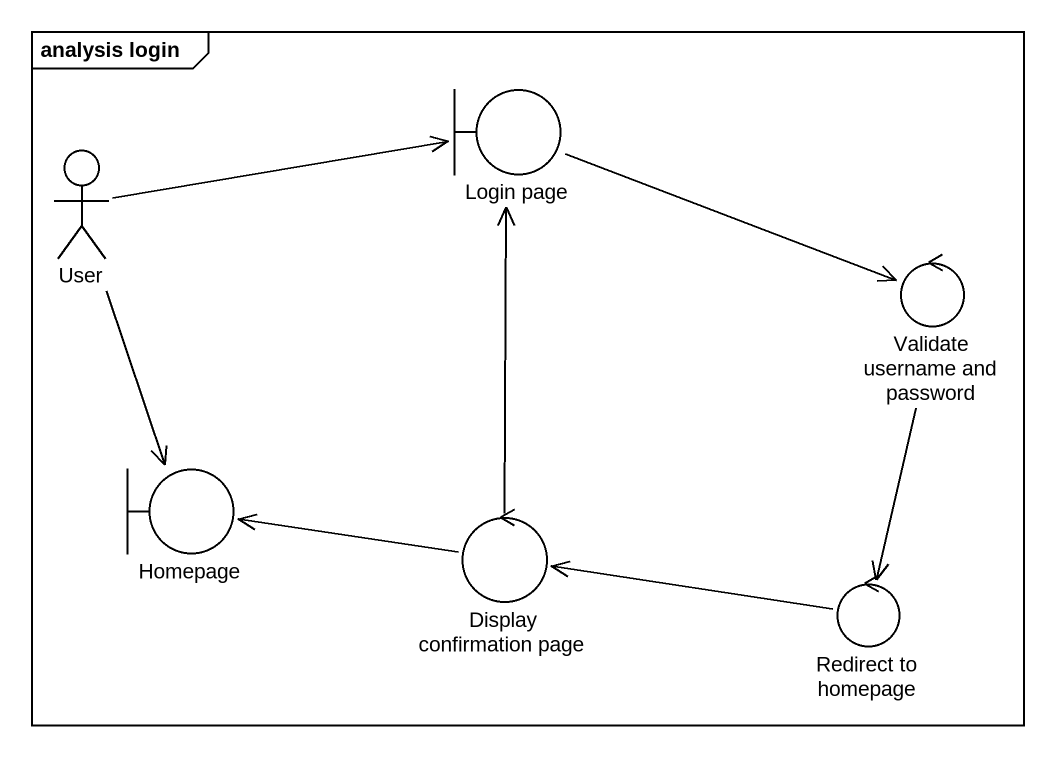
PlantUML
@startuml
mainframe analysis login
boundary "Login page" as Login_page
actor User
control "Validate username and password" as Validate_username_and
boundary Homepage
control "Display confirmation page" as Display_confirmation_page
control "Redirect to homepage" as Redirect_to_homepage
Login_page -right-> Validate_username_and
User -right-> Login_page
User --> Homepage
Validate_username_and --> Redirect_to_homepage
Display_confirmation_page -up-> Login_page
Display_confirmation_page -left-> Homepage
Redirect_to_homepage -left-> Display_confirmation_page
@enduml
